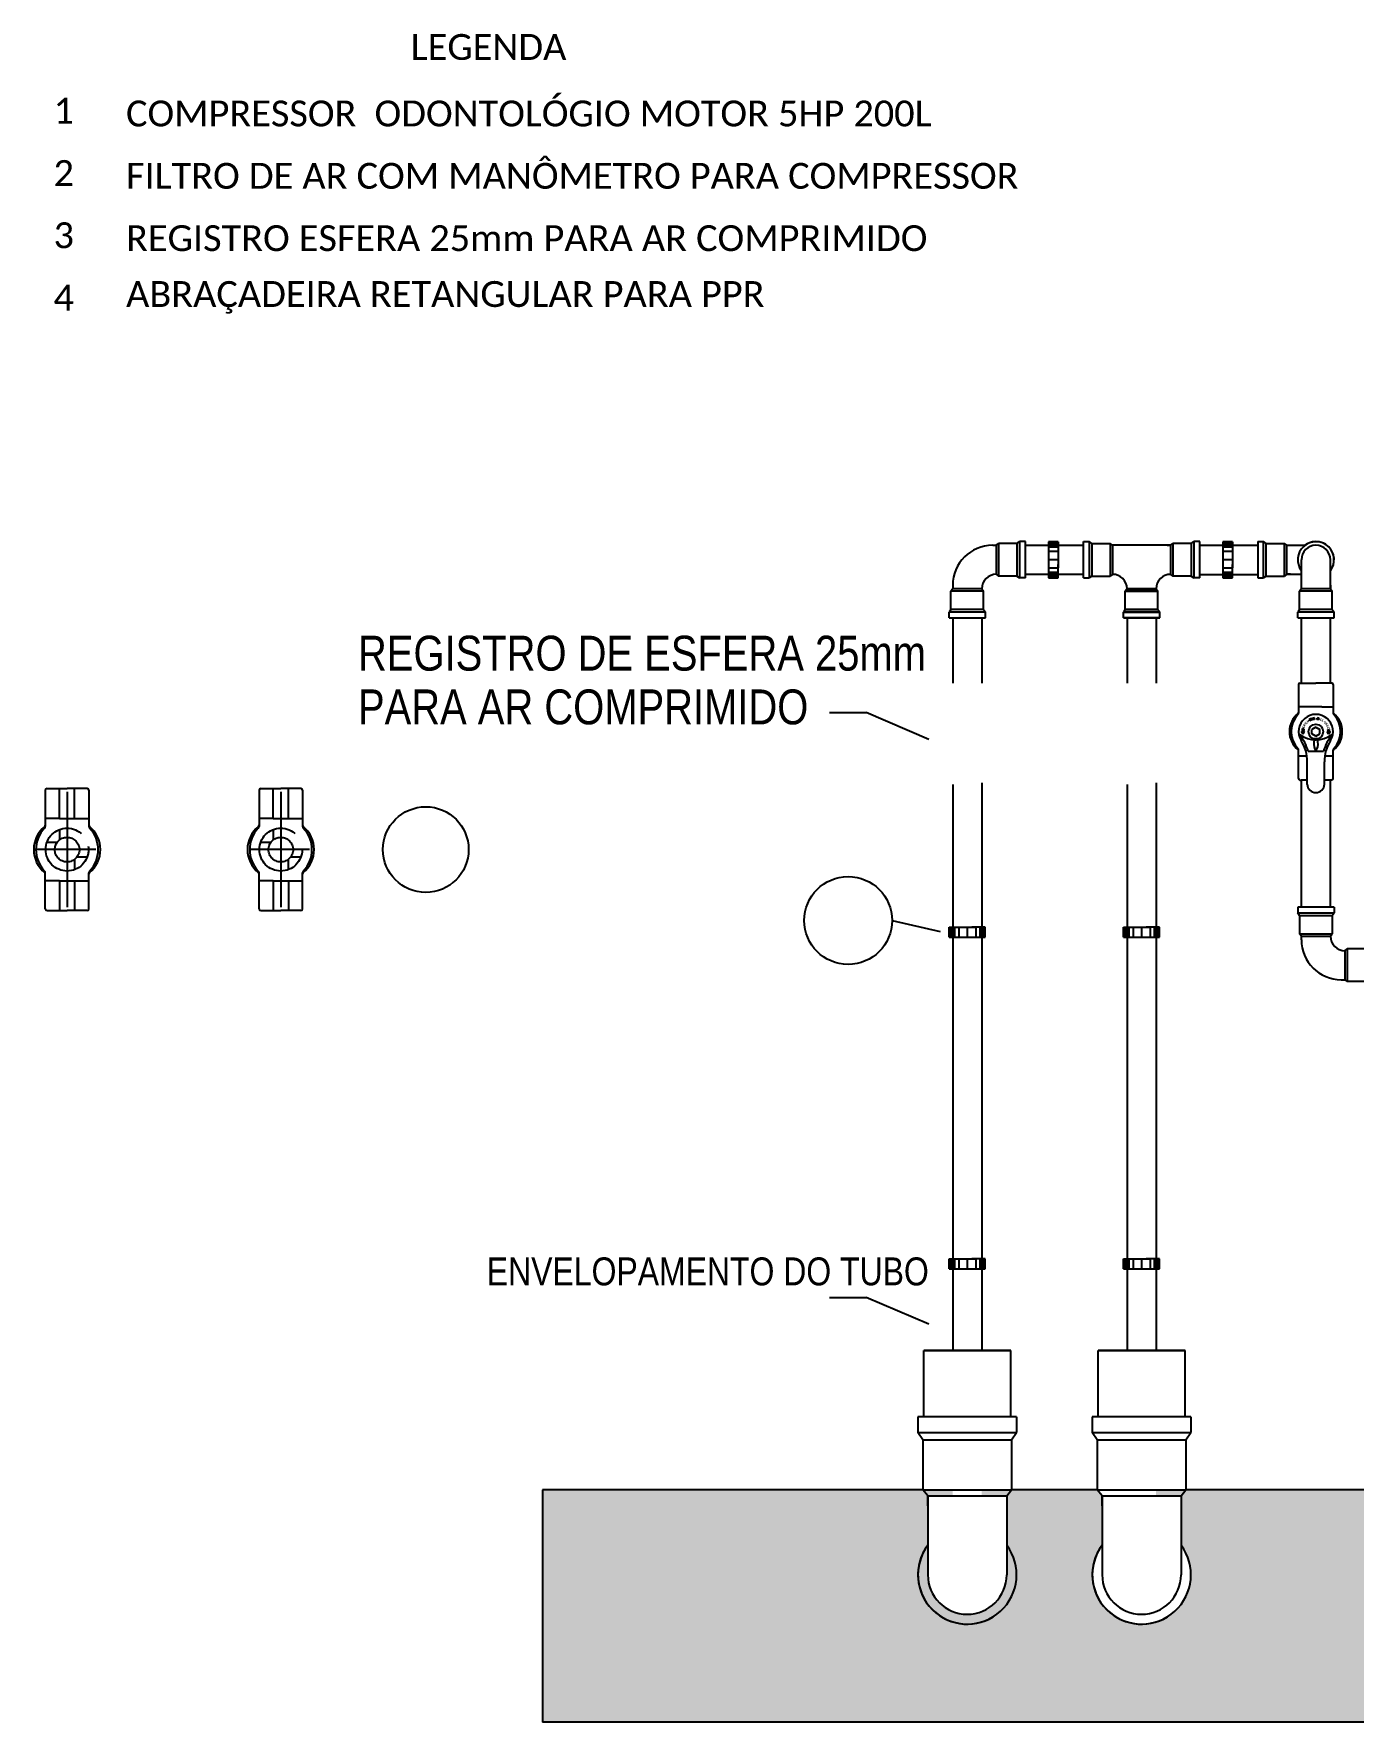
# Model space of a CAD drawing. Header units: inches. Extents: x 48213 to 96389, y -17773 to -8887.
# Drawn here: x 48213.329 to 48214.465, y -8902.328 to -8900.876 of the extents above; entities that cross this region are included whole.
import ezdxf

# ---------------------------------------------------------------- set-up
doc = ezdxf.new("R2010")
doc.units = ezdxf.units.IN
doc.header["$LTSCALE"] = 0.001
doc.header["$MEASUREMENT"] = 0
doc.linetypes.add('CENTER', pattern=[2, 1.25, -0.25, 0.25, -0.25])
doc.linetypes.add('HIDDEN', pattern=[9.524999999999999, 6.349999999999999, -3.174999999999999])
for name, color, linetype in [('ar comprimido tubulação', 80, 'Continuous'), ('BODY', 3, 'Continuous'), ('CL', 1, 'CENTER'), ('DIMS', 7, 'Continuous'), ('DWG', 3, 'Continuous'), ('HANDLE', 4, 'Continuous'), ('TEXTO', 4, 'Continuous'), ('TEXTOS M', 1, 'Continuous')]:
    doc.layers.add(name, color=color, linetype=linetype)
doc.styles.add('ARIAL', font='ARIALN.TTF')
doc.styles.add('TECHNICBOLD', font='teb_____.pfb')

# ---------------------------------------------------------------- blocks, each defined once
blk = doc.blocks.new('NUTWASH', base_point=(13.41113884896214, 15.95564261873942))
at = {"layer": 'DIMS'}
for p, q in [((13.41113884896214, 16.08064261873931), (13.30288567348953, 16.01814261873956)), ((13.41113884896214, 16.08064261873931), (13.51939202443475, 16.01814261873956)), ((13.30288567348953, 15.89314261873928), (13.30288567348953, 16.01814261873956)), ((13.41113884896214, 15.83064261873954), (13.30288567348953, 15.89314261873928)), ((13.41113884896214, 15.83064261873954), (13.51939202443475, 15.89314261873928)), ((13.51939202443475, 15.89314261873928), (13.51939202443475, 16.01814261873956))]:
    blk.add_line(p, q, dxfattribs=at)
blk.add_circle((13.41113884896214, 15.95564261873942), 0.20625, dxfattribs=at)
blk = doc.blocks.new('A$CEF26')
at = {"layer": 'DIMS'}
blk.add_blockref('NUTWASH', (0.2107356462073131, 0.2172304754947021), dxfattribs=at)

msp = doc.modelspace()

# ---------------------------------------------------------------- hatches: boundary and pattern name
h = msp.add_hatch()
h.set_pattern_fill('AR-SAND', color=256, scale=0.02, angle=90)
h.set_pattern_definition([(127.5, (67214.0592506854, -25714.8036646872), (-0.03853647538026318, -0.001259867162192161), [0, -0.0304, 0, -0.034, 0, -0.0325]), (97.49999999999994, (67214.0592506854, -25714.8036646872), (-0.05644292130459481, 0.03539553410535454), [0, -0.01639999999999999, 0, -0.0274, 0, -0.0105]), (57.49999999999998, (67214.0592506854, -25714.8282646872), (-0.000113181070739295, 0.06228283723502991), [0, -0.009999999999999993, 0, -0.03599999999999998, 0, -0.04699999999999997]), (47.49999999999999, (67214.0592506854, -25714.8282646872), (-0.01755351129868498, 0.06012253209144587), [0, -0.005, 0, -0.0236, 0, -0.027])])
edge = h.paths.add_edge_path()
edge.add_line((48213.76696242909, -8902.128499712046), (48213.76696242909, -8902.32849971205))
edge.add_line((48213.76696242909, -8902.32849971205), (48215.7617691331, -8902.328499712046))
edge.add_line((48215.76176913309, -8902.328499712046), (48215.76176913309, -8902.128499712046))
edge.add_line((48215.76176913309, -8902.128499712046), (48214.29507595037, -8902.128499712042))
edge.add_line((48214.29507595037, -8902.128499712042), (48214.29507595037, -8902.133777180534))
edge.add_line((48214.29507595037, -8902.133777180534), (48214.31652238683, -8902.133777180534))
edge.add_line((48214.31652238683, -8902.133777180534), (48214.31652238683, -8902.176210226135))
edge.add_arc((48214.28257595035, -8902.20167005351), 0.04243304560750403, -216.86989764387909, 36.869897661563186, ccw=False)
edge.add_line((48214.24862951387, -8902.176210226145), (48214.24862951387, -8902.13377718053))
edge.add_line((48214.24862951387, -8902.13377718053), (48214.24438620931, -8902.128624831745))
edge.add_line((48214.24438620931, -8902.128624831745), (48214.27007595041, -8902.128624831745))
edge.add_line((48214.2700759504, -8902.128624831745), (48214.2700759504, -8902.128499712042))
edge.add_line((48214.2700759504, -8902.128499712042), (48214.14507595034, -8902.128499712042))
edge.add_line((48214.14507595034, -8902.128499712042), (48214.14507595034, -8902.133777180548))
edge.add_line((48214.14507595034, -8902.133777180548), (48214.16652238683, -8902.133777180545))
edge.add_line((48214.16652238683, -8902.133777180545), (48214.16652238685, -8902.201670053513))
edge.add_arc((48214.13257595037, -8902.201670053513), 0.03394643648061901, -180, 0, ccw=False)
edge.add_line((48214.09862951389, -8902.201670053513), (48214.09862951388, -8902.133777180545))
edge.add_line((48214.09862951388, -8902.133777180545), (48214.12007595043, -8902.133777180545))
edge.add_line((48214.12007595043, -8902.133777180545), (48214.12007595043, -8902.128499712046))
edge.add_line((48214.12007595043, -8902.128499712046), (48213.76696242909, -8902.128499712046))

# ---------------------------------------------------------------- linework, layer by layer
at = {"color": 2}
for p, q in [((48214.01396919881, -8901.459962745987), (48214.04546885861, -8901.459962745987)), ((48214.09957433187, -8901.482945439653), (48214.04546885861, -8901.459962745987)), ((48214.06785336196, -8901.638791227495), (48214.10915706084, -8901.648162556543)), ((48214.01396919881, -8901.963130315915), (48214.04546885861, -8901.963130315915)), ((48214.09957433187, -8901.986113009581), (48214.04546885861, -8901.963130315915))]:
    msp.add_line(p, q, dxfattribs=at)
at = {"layer": 'ar comprimido tubulação'}
for p, q in [((48214.15445095034, -8901.31599971205), (48214.15757595034, -8901.31599971205)), ((48214.15757595034, -8901.31599971205), (48214.15947318511, -8901.314437212051)), ((48214.15757595034, -8901.31599971205), (48214.15757595034, -8901.34099971205)), ((48214.17535691687, -8901.314437212051), (48214.15947318511, -8901.314437212051)), ((48214.15947318511, -8901.314437212051), (48214.15947318511, -8901.342562212049)), ((48214.17535691687, -8901.314437212051), (48214.17760489837, -8901.312874712046)), ((48214.17535691687, -8901.314437212051), (48214.17535691687, -8901.342562212049)), ((48214.17760489837, -8901.312874712046), (48214.17760489837, -8901.34412471205)), ((48214.18260489837, -8901.312874712046), (48214.17760489837, -8901.312874712046)), ((48214.18260489837, -8901.34412471205), (48214.18260489837, -8901.312874712046)), ((48214.18260489837, -8901.315999712053), (48214.20235097221, -8901.315999712053)), ((48214.21071897128, -8901.313012609178), (48214.20235097221, -8901.313012609178)), ((48214.20235097221, -8901.313012609178), (48214.21071897128, -8901.313012609178)), ((48214.20235097221, -8901.313012609178), (48214.20235097221, -8901.334648113167)), ((48214.21071897128, -8901.313012609178), (48214.21071897128, -8901.335527668274)), ((48214.21071897128, -8901.31599971205), (48214.23254700231, -8901.31599971205)), ((48214.23254700231, -8901.344137420128), (48214.23254700231, -8901.312887420125)), ((48214.23254700231, -8901.312887420125), (48214.2375470023, -8901.312887420125)), ((48214.2375470023, -8901.312887420125), (48214.2375470023, -8901.344137420128)), ((48214.23979498381, -8901.31444992013), (48214.2375470023, -8901.312887420125)), ((48214.23979498381, -8901.31444992013), (48214.23979498381, -8901.342574920127)), ((48214.23979498381, -8901.31444992013), (48214.25567871556, -8901.31444992013)), ((48214.25757595034, -8901.316012420128), (48214.25567871556, -8901.31444992013)), ((48214.25567871556, -8901.31444992013), (48214.25567871556, -8901.342574920127)), ((48214.30759138087, -8901.31599971205), (48214.25756051981, -8901.31599971205)), ((48214.26070095034, -8901.316012420128), (48214.25757595034, -8901.316012420128)), ((48214.25757595034, -8901.316012420128), (48214.25757595034, -8901.34101242013)), ((48214.30445095034, -8901.316012420128), (48214.30757595034, -8901.316012420128)), ((48214.30757595034, -8901.316012420128), (48214.30947318512, -8901.31444992013)), ((48214.30757595034, -8901.316012420128), (48214.30757595034, -8901.34101242013)), ((48214.32535691687, -8901.31444992013), (48214.30947318512, -8901.31444992013)), ((48214.30947318512, -8901.31444992013), (48214.30947318512, -8901.342574920127)), ((48214.32535691687, -8901.31444992013), (48214.32760489838, -8901.312887420125)), ((48214.32535691687, -8901.31444992013), (48214.32535691687, -8901.342574920127)), ((48214.32760489838, -8901.312887420125), (48214.32760489838, -8901.344137420128)), ((48214.33260489837, -8901.312887420125), (48214.32760489838, -8901.312887420125)), ((48214.33260489837, -8901.344137420128), (48214.33260489837, -8901.312887420125)), ((48214.33260489837, -8901.316012420128), (48214.35235097221, -8901.316012420128)), ((48214.36071897129, -8901.3129999011), (48214.35235097221, -8901.3129999011)), ((48214.35235097221, -8901.3129999011), (48214.36071897129, -8901.3129999011)), ((48214.35235097221, -8901.3129999011), (48214.35235097221, -8901.334635405088)), ((48214.36071897129, -8901.3129999011), (48214.36071897129, -8901.335514960196)), ((48214.36071897129, -8901.316012420131), (48214.38254700231, -8901.316012420131)), ((48214.3825470023, -8901.312874712046), (48214.3875470023, -8901.312874712046)), ((48214.3825470023, -8901.312874712046), (48214.3825470023, -8901.34412471205)), ((48214.38979498381, -8901.314437212048), (48214.3875470023, -8901.312874712046)), ((48214.3875470023, -8901.34412471205), (48214.3875470023, -8901.312874712046)), ((48214.38979498381, -8901.314437212048), (48214.40567871556, -8901.314437212048)), ((48214.38979498381, -8901.342562212049), (48214.38979498381, -8901.314437212048)), ((48214.40567871556, -8901.342562212049), (48214.40567871556, -8901.314437212048)), ((48214.40757595033, -8901.31599971205), (48214.40567871556, -8901.314437212048)), ((48214.40757595033, -8901.34099971205), (48214.40757595033, -8901.31599971205)), ((48214.40757595033, -8901.31599971205), (48214.42320095033, -8901.31599971205)), ((48214.20235097221, -8901.33254958145), (48214.20235097221, -8901.344012231079)), ((48214.21071897128, -8901.344012231079), (48214.21071897128, -8901.33254958145)), ((48214.35235097221, -8901.332536873371), (48214.35235097221, -8901.343999523)), ((48214.36071897129, -8901.343999523), (48214.36071897129, -8901.332536873371)), ((48214.42007595034, -8901.353499712051), (48214.42007595034, -8901.328499712046)), ((48214.44507595035, -8901.353499712051), (48214.44507595035, -8901.328499712046)), ((48214.15757595034, -8901.34099971205), (48214.15947318511, -8901.342562212049)), ((48214.17535691687, -8901.342562212049), (48214.15947318511, -8901.342562212049)), ((48214.17535691687, -8901.342562212049), (48214.17760489837, -8901.34412471205)), ((48214.18260489837, -8901.34412471205), (48214.17760489837, -8901.34412471205)), ((48214.18260489837, -8901.34099971205), (48214.20235097221, -8901.34099971205)), ((48214.20235097221, -8901.344012231079), (48214.21071897128, -8901.344012231079)), ((48214.21071897128, -8901.34099971205), (48214.23254700231, -8901.34099971205)), ((48214.23254700231, -8901.344137420128), (48214.2375470023, -8901.344137420128)), ((48214.23979498381, -8901.342574920127), (48214.2375470023, -8901.344137420128)), ((48214.23979498381, -8901.342574920127), (48214.25567871556, -8901.342574920127)), ((48214.25757595034, -8901.34101242013), (48214.25567871556, -8901.342574920127)), ((48214.30757595034, -8901.34101242013), (48214.30947318512, -8901.342574920127)), ((48214.32535691687, -8901.342574920127), (48214.30947318512, -8901.342574920127)), ((48214.32535691687, -8901.342574920127), (48214.32760489838, -8901.344137420128)), ((48214.33260489837, -8901.344137420128), (48214.32760489838, -8901.344137420128)), ((48214.33260489837, -8901.34101242013), (48214.35235097221, -8901.341012420133)), ((48214.35235097221, -8901.343999523), (48214.36071897129, -8901.343999523)), ((48214.36071897129, -8901.341012420133), (48214.38254700231, -8901.34101242013)), ((48214.3825470023, -8901.34412471205), (48214.3875470023, -8901.34412471205)), ((48214.38979498381, -8901.342562212049), (48214.3875470023, -8901.34412471205)), ((48214.38979498381, -8901.342562212049), (48214.40567871556, -8901.342562212049)), ((48214.40757595033, -8901.34099971205), (48214.40567871556, -8901.342562212049)), ((48214.41070095034, -8901.34099971205), (48214.40757595033, -8901.34099971205)), ((48214.40757595033, -8901.34099971205), (48214.42007595034, -8901.34099971205)), ((48214.12007595033, -8901.353499712051), (48214.11851345033, -8901.355396946827)), ((48214.14663845034, -8901.355396946827), (48214.11851345033, -8901.355396946827)), ((48214.11851345033, -8901.371267970506), (48214.11851345033, -8901.355396946827)), ((48214.12007595033, -8901.350374712052), (48214.12007595033, -8901.353499712051)), ((48214.14507595034, -8901.353499712051), (48214.12007595033, -8901.353499712051)), ((48214.14507595034, -8901.353499712051), (48214.14663845034, -8901.355396946827)), ((48214.14663845034, -8901.371267970506), (48214.14663845034, -8901.355396946827)), ((48214.27007595034, -8901.35351242013), (48214.26851345034, -8901.355409654905)), ((48214.27007595034, -8901.35351242013), (48214.26851345034, -8901.355409654905)), ((48214.29663845034, -8901.355409654905), (48214.26851345034, -8901.355409654905)), ((48214.26851345034, -8901.371280678584), (48214.26851345034, -8901.355409654905)), ((48214.26851345034, -8901.355409654905), (48214.29663845034, -8901.355409654905)), ((48214.26851345034, -8901.371280678584), (48214.26851345034, -8901.355409654905)), ((48214.29507595034, -8901.35351242013), (48214.27007595034, -8901.35351242013)), ((48214.27007595034, -8901.35351242013), (48214.29507595034, -8901.35351242013)), ((48214.29507595034, -8901.35351242013), (48214.29663845034, -8901.355409654905)), ((48214.29507595034, -8901.35351242013), (48214.29663845034, -8901.355409654905)), ((48214.29663845034, -8901.371280678584), (48214.29663845034, -8901.355409654905)), ((48214.29663845034, -8901.371280678584), (48214.29663845034, -8901.355409654905)), ((48214.42007595034, -8901.353499712051), (48214.41851345034, -8901.355396946827)), ((48214.41851345034, -8901.371280678577), (48214.41851345034, -8901.355396946827)), ((48214.44663845035, -8901.355396946827), (48214.41851345034, -8901.355396946827)), ((48214.44507595035, -8901.353499712051), (48214.42007595034, -8901.353499712051)), ((48214.44507595035, -8901.350374712049), (48214.44507595035, -8901.353499712051)), ((48214.44507595035, -8901.353499712051), (48214.44663845035, -8901.355396946827)), ((48214.44663845035, -8901.371280678577), (48214.44663845035, -8901.355396946827)), ((48214.11851345033, -8901.371267970506), (48214.11695095034, -8901.373515952004)), ((48214.14820095034, -8901.373515952004), (48214.11695095034, -8901.373515952004)), ((48214.11695095034, -8901.378515952005), (48214.11695095034, -8901.373515952004)), ((48214.14663845034, -8901.371267970506), (48214.11851345033, -8901.371267970506)), ((48214.14663845034, -8901.371267970506), (48214.14820095034, -8901.373515952004)), ((48214.14820095034, -8901.378515952005), (48214.14820095034, -8901.373515952004)), ((48214.26851345034, -8901.371280678584), (48214.26695095033, -8901.373528660082)), ((48214.26851345034, -8901.371280678584), (48214.26695095034, -8901.373528660082)), ((48214.29820095034, -8901.373528660082), (48214.26695095033, -8901.373528660082)), ((48214.26695095033, -8901.378528660083), (48214.26695095033, -8901.373528660082)), ((48214.26695095034, -8901.373528660082), (48214.29820095035, -8901.373528660082)), ((48214.26695095034, -8901.378528660083), (48214.26695095034, -8901.373528660082)), ((48214.29663845034, -8901.371280678584), (48214.26851345034, -8901.371280678584)), ((48214.26851345034, -8901.371280678584), (48214.29663845034, -8901.371280678584)), ((48214.29663845034, -8901.371280678584), (48214.29820095034, -8901.373528660082)), ((48214.29663845034, -8901.371280678584), (48214.29820095035, -8901.373528660082)), ((48214.29820095034, -8901.378528660083), (48214.29820095034, -8901.373528660082)), ((48214.29820095035, -8901.378528660083), (48214.29820095035, -8901.373528660082)), ((48214.41851345034, -8901.371280678577), (48214.41695095034, -8901.373528660079)), ((48214.41695095034, -8901.378528660083), (48214.41695095034, -8901.373528660079)), ((48214.44820095034, -8901.373528660079), (48214.41695095034, -8901.373528660079)), ((48214.44663845035, -8901.371280678577), (48214.41851345034, -8901.371280678577)), ((48214.44663845035, -8901.371280678577), (48214.44820095034, -8901.373528660079)), ((48214.44820095034, -8901.378528660083), (48214.44820095034, -8901.373528660079)), ((48214.11695095034, -8901.378515952005), (48214.14820095034, -8901.378515952005)), ((48214.12007595033, -8901.378515952001), (48214.12007595034, -8901.434596283409)), ((48214.14507595034, -8901.378515952001), (48214.14507595034, -8901.434596283409)), ((48214.26695095033, -8901.378528660083), (48214.29820095034, -8901.378528660083)), ((48214.29820095035, -8901.378528660083), (48214.26695095034, -8901.378528660083)), ((48214.27007595034, -8901.37852866008), (48214.27007595034, -8901.434608991487)), ((48214.29507595034, -8901.37852866008), (48214.29507595034, -8901.434608991487)), ((48214.41695095034, -8901.378528660083), (48214.44820095034, -8901.378528660083)), ((48214.42007595034, -8901.434608991487), (48214.42007595034, -8901.378528660083)), ((48214.44507595035, -8901.434608991487), (48214.44507595035, -8901.378528660083)), ((48214.12007595033, -8901.521827768913), (48214.12007595041, -8902.008639394335)), ((48214.14507595034, -8901.5203361011), (48214.14507595034, -8902.008639394335)), ((48214.27007595034, -8901.521840477126), (48214.27007595035, -8901.644637400692)), ((48214.29507595034, -8901.520348809248), (48214.29507595034, -8901.644637400692)), ((48214.42513700467, -8901.517942324841), (48214.41987239813, -8901.517942324841)), ((48214.42007595034, -8901.627227313038), (48214.42007595034, -8901.517942324841)), ((48214.44520161122, -8901.517942324841), (48214.43993700467, -8901.517942324841)), ((48214.44507595035, -8901.627227313038), (48214.44507595035, -8901.517942324841)), ((48214.44820095035, -8901.627227313042), (48214.41695095034, -8901.627227313042)), ((48214.41695095034, -8901.627227313042), (48214.41695095034, -8901.632227313039)), ((48214.41695095034, -8901.632227313039), (48214.44820095035, -8901.632227313039)), ((48214.41851345035, -8901.63447529454), (48214.41695095034, -8901.632227313039)), ((48214.41851345035, -8901.63447529454), (48214.44663845035, -8901.63447529454)), ((48214.41851345035, -8901.63447529454), (48214.41851345035, -8901.650359026298)), ((48214.44663845035, -8901.63447529454), (48214.44820095035, -8901.632227313039)), ((48214.44663845035, -8901.63447529454), (48214.44663845035, -8901.650359026298)), ((48214.44820095035, -8901.627227313042), (48214.44820095035, -8901.632227313039)), ((48214.11707613939, -8901.644637400692), (48214.11707613939, -8901.65300539977)), ((48214.11707613939, -8901.65300539977), (48214.11707613939, -8901.644637400692)), ((48214.11707613939, -8901.644637400692), (48214.13959119849, -8901.644637400692)), ((48214.14807576129, -8901.644637400692), (48214.13661311166, -8901.644637400692)), ((48214.14807576129, -8901.65300539977), (48214.14807576129, -8901.644637400692)), ((48214.2670761394, -8901.644637400692), (48214.2670761394, -8901.65300539977)), ((48214.2670761394, -8901.65300539977), (48214.2670761394, -8901.644637400692)), ((48214.2670761394, -8901.644637400692), (48214.2895911985, -8901.644637400692)), ((48214.2980757613, -8901.644637400692), (48214.28661311167, -8901.644637400692)), ((48214.2980757613, -8901.65300539977), (48214.2980757613, -8901.644637400692)), ((48214.42007595034, -8901.652256261073), (48214.41851345035, -8901.650359026298)), ((48214.41851345035, -8901.650359026298), (48214.44663845035, -8901.650359026298)), ((48214.42007595034, -8901.655381261073), (48214.42007595034, -8901.652256261073)), ((48214.42007595034, -8901.652256261073), (48214.44507595035, -8901.652256261073)), ((48214.44507595035, -8901.652256261073), (48214.44663845035, -8901.650359026298)), ((48214.11707613939, -8901.65300539977), (48214.13871164338, -8901.65300539977)), ((48214.13661311166, -8901.65300539977), (48214.14807576129, -8901.65300539977)), ((48214.2670761394, -8901.65300539977), (48214.28871164338, -8901.65300539977)), ((48214.27007595035, -8901.65300539977), (48214.27007595039, -8902.00863939432)), ((48214.28661311167, -8901.65300539977), (48214.2980757613, -8901.65300539977)), ((48214.29507595034, -8901.65300539977), (48214.29507595036, -8902.00863939432)), ((48214.45757595035, -8901.664756261074), (48214.45947318512, -8901.663193761076)), ((48214.45757595035, -8901.664756261074), (48214.45757595035, -8901.68975626108)), ((48214.45947318512, -8901.663193761076), (48214.45947318512, -8901.691318761077)), ((48214.4753442088, -8901.663193761076), (48214.45947318512, -8901.663193761076)), ((48214.45445095035, -8901.68975626108), (48214.45757595035, -8901.68975626108)), ((48214.45757595035, -8901.68975626108), (48214.45947318512, -8901.691318761077)), ((48214.4753442088, -8901.691318761077), (48214.45947318512, -8901.691318761077)), ((48214.11707613939, -8901.929957661614), (48214.11707613939, -8901.938325660692)), ((48214.11707613939, -8901.938325660692), (48214.11707613939, -8901.929957661614)), ((48214.11707613939, -8901.929957661614), (48214.13959119849, -8901.929957661614)), ((48214.11707613939, -8901.938325660692), (48214.13871164338, -8901.938325660692)), ((48214.14807576129, -8901.929957661614), (48214.13661311166, -8901.929957661614)), ((48214.13661311166, -8901.938325660692), (48214.14807576129, -8901.938325660692)), ((48214.14807576129, -8901.938325660692), (48214.14807576129, -8901.929957661614)), ((48214.2670761394, -8901.929957661614), (48214.2670761394, -8901.938325660692)), ((48214.2670761394, -8901.938325660692), (48214.2670761394, -8901.929957661614)), ((48214.2670761394, -8901.929957661614), (48214.2895911985, -8901.929957661614)), ((48214.2670761394, -8901.938325660692), (48214.28871164338, -8901.938325660692)), ((48214.2980757613, -8901.929957661614), (48214.28661311167, -8901.929957661614)), ((48214.28661311167, -8901.938325660692), (48214.2980757613, -8901.938325660692)), ((48214.2980757613, -8901.938325660692), (48214.2980757613, -8901.929957661614)), ((48214.09507595037, -8902.008639394335), (48214.17007595037, -8902.008639394335)), ((48214.09507595037, -8902.065805692982), (48214.09507595037, -8902.008639394335)), ((48214.17007595037, -8902.008639394335), (48214.09507595037, -8902.008639394335)), ((48214.17007595037, -8902.065805692982), (48214.17007595037, -8902.008639394335)), ((48214.24507595036, -8902.00863939432), (48214.32007595035, -8902.00863939432)), ((48214.24507595036, -8902.065805692968), (48214.24507595036, -8902.00863939432)), ((48214.32007595035, -8902.00863939432), (48214.24507595036, -8902.00863939432)), ((48214.32007595035, -8902.065805692968), (48214.32007595035, -8902.00863939432)), ((48214.17500899597, -8902.065805692982), (48214.09014290477, -8902.065805692982)), ((48214.09014290477, -8902.065805692982), (48214.09014290477, -8902.079384267588)), ((48214.17500899597, -8902.065805692982), (48214.17500899597, -8902.079384267588)), ((48214.32500899595, -8902.065805692968), (48214.24014290475, -8902.065805692968)), ((48214.24014290475, -8902.065805692968), (48214.24014290475, -8902.079384267574)), ((48214.32500899595, -8902.065805692968), (48214.32500899595, -8902.079384267574)), ((48214.09014290477, -8902.079384267588), (48214.17500899597, -8902.079384267588)), ((48214.09438620932, -8902.08548914448), (48214.09014290477, -8902.079384267588)), ((48214.09438620932, -8902.08548914448), (48214.17076569141, -8902.08548914448)), ((48214.09438620932, -8902.08548914448), (48214.09438620932, -8902.12862483176)), ((48214.17076569141, -8902.08548914448), (48214.17500899597, -8902.079384267588)), ((48214.17076569141, -8902.08548914448), (48214.17076569141, -8902.12862483176)), ((48214.24014290475, -8902.079384267574), (48214.32500899595, -8902.079384267574)), ((48214.24438620931, -8902.085489144465), (48214.24014290475, -8902.079384267574)), ((48214.24438620931, -8902.085489144465), (48214.32076569139, -8902.085489144465)), ((48214.24438620931, -8902.085489144465), (48214.24438620931, -8902.128624831745)), ((48214.32076569139, -8902.085489144465), (48214.32500899595, -8902.079384267574)), ((48214.32076569139, -8902.085489144465), (48214.32076569139, -8902.128624831745)), ((48214.09438620932, -8902.12849971205), (48213.76696242909, -8902.128499712053)), ((48213.76696242909, -8902.12849971205), (48213.76696242909, -8902.328499712046)), ((48214.09862951388, -8902.133777180545), (48214.09438620932, -8902.12862483176)), ((48214.09438620932, -8902.12862483176), (48214.17076569141, -8902.12862483176)), ((48214.16652238684, -8902.133777180545), (48214.17076569141, -8902.12862483176)), ((48214.24438620931, -8902.128499712046), (48214.17076569141, -8902.128499712042)), ((48214.24862951387, -8902.13377718053), (48214.24438620931, -8902.128624831745)), ((48214.24438620931, -8902.128624831745), (48214.32076569139, -8902.128624831745)), ((48214.31652238683, -8902.13377718053), (48214.32076569139, -8902.128624831745)), ((48215.76176913309, -8902.128499712046), (48214.32076569139, -8902.128499712042)), ((48214.09862951388, -8902.142263789672), (48214.09862951388, -8902.133777180545)), ((48214.09862951388, -8902.133777180545), (48214.09862951388, -8902.201670053513)), ((48214.09862951388, -8902.133777180545), (48214.16652238684, -8902.133777180545)), ((48214.16652238684, -8902.133777180545), (48214.16652238684, -8902.201670053513)), ((48214.24862951387, -8902.142263789658), (48214.24862951387, -8902.13377718053)), ((48214.24862951387, -8902.13377718053), (48214.24862951387, -8902.201670053499)), ((48214.24862951387, -8902.13377718053), (48214.31652238683, -8902.13377718053)), ((48214.31652238683, -8902.13377718053), (48214.31652238683, -8902.201670053499)), ((48215.76176913309, -8902.328499712046), (48213.76696242909, -8902.32849971205))]:
    msp.add_line(p, q, dxfattribs=at)
at = {"layer": 'ar comprimido tubulação', "color": 1}
for p, q in [((48214.20235097221, -8901.31351260918), (48214.21071897128, -8901.31351260918)), ((48214.20235097221, -8901.31351260918), (48214.21071897128, -8901.31351260918)), ((48214.20235097221, -8901.314012609178), (48214.21071897128, -8901.314012609178)), ((48214.20235097221, -8901.314012609178), (48214.21071897128, -8901.314012609178)), ((48214.21071897128, -8901.314918847362), (48214.20235097221, -8901.314918847362)), ((48214.21071897128, -8901.315825085549), (48214.20235097221, -8901.315825085549)), ((48214.21071897128, -8901.317637561919), (48214.20235097221, -8901.317637561915)), ((48214.35235097221, -8901.313499901102), (48214.36071897129, -8901.313499901102)), ((48214.35235097221, -8901.313499901102), (48214.36071897129, -8901.313499901102)), ((48214.35235097221, -8901.3139999011), (48214.36071897129, -8901.3139999011)), ((48214.35235097221, -8901.3139999011), (48214.36071897129, -8901.3139999011)), ((48214.36071897129, -8901.314906139283), (48214.35235097221, -8901.314906139283)), ((48214.36071897129, -8901.31581237747), (48214.35235097221, -8901.31581237747)), ((48214.36071897129, -8901.31762485384), (48214.35235097221, -8901.317624853837)), ((48214.21071897128, -8901.321262514655), (48214.20235097221, -8901.321262514655)), ((48214.21071897128, -8901.328512420125), (48214.20235097221, -8901.328512420128)), ((48214.21071897128, -8901.328512420132), (48214.20235097221, -8901.328512420128)), ((48214.36071897129, -8901.321249806577), (48214.35235097221, -8901.321249806577)), ((48214.36071897129, -8901.328499712046), (48214.35235097221, -8901.32849971205)), ((48214.36071897129, -8901.328499712054), (48214.35235097221, -8901.32849971205)), ((48214.21071897128, -8901.335762325602), (48214.20235097221, -8901.335762325602)), ((48214.21071897128, -8901.339387278338), (48214.20235097221, -8901.339387278342)), ((48214.21071897128, -8901.341199754708), (48214.20235097221, -8901.341199754708)), ((48214.21071897128, -8901.342105992895), (48214.20235097221, -8901.342105992895)), ((48214.20235097221, -8901.343012231078), (48214.21071897128, -8901.343012231078)), ((48214.20235097221, -8901.343512231077), (48214.21071897128, -8901.343512231077)), ((48214.36071897129, -8901.335749617523), (48214.35235097221, -8901.335749617523)), ((48214.36071897129, -8901.33937457026), (48214.35235097221, -8901.339374570263)), ((48214.36071897129, -8901.34118704663), (48214.35235097221, -8901.34118704663)), ((48214.36071897129, -8901.342093284817), (48214.35235097221, -8901.342093284817)), ((48214.35235097221, -8901.342999523), (48214.36071897129, -8901.342999523)), ((48214.35235097221, -8901.343499522998), (48214.36071897129, -8901.343499522998)), ((48214.11757613939, -8901.65300539977), (48214.11757613939, -8901.644637400692)), ((48214.11757613939, -8901.65300539977), (48214.11757613939, -8901.644637400692)), ((48214.11807613939, -8901.65300539977), (48214.11807613939, -8901.644637400692)), ((48214.11807613939, -8901.65300539977), (48214.11807613939, -8901.644637400692)), ((48214.11898237757, -8901.644637400692), (48214.11898237757, -8901.65300539977)), ((48214.11988861576, -8901.644637400692), (48214.11988861576, -8901.65300539977)), ((48214.12170109212, -8901.644637400692), (48214.12170109212, -8901.65300539977)), ((48214.12532604486, -8901.644637400692), (48214.12532604486, -8901.65300539977)), ((48214.13257595034, -8901.644637400692), (48214.13257595034, -8901.65300539977)), ((48214.13257595034, -8901.644637400692), (48214.13257595034, -8901.65300539977)), ((48214.13982585581, -8901.644637400692), (48214.13982585581, -8901.65300539977)), ((48214.14345080855, -8901.644637400692), (48214.14345080855, -8901.65300539977)), ((48214.14526328492, -8901.644637400692), (48214.14526328492, -8901.65300539977)), ((48214.1461695231, -8901.644637400692), (48214.1461695231, -8901.65300539977)), ((48214.14707576128, -8901.65300539977), (48214.14707576128, -8901.644637400692)), ((48214.14757576129, -8901.65300539977), (48214.14757576129, -8901.644637400692)), ((48214.2675761394, -8901.65300539977), (48214.2675761394, -8901.644637400692)), ((48214.2675761394, -8901.65300539977), (48214.2675761394, -8901.644637400692)), ((48214.2680761394, -8901.65300539977), (48214.2680761394, -8901.644637400692)), ((48214.2680761394, -8901.65300539977), (48214.2680761394, -8901.644637400692)), ((48214.26898237758, -8901.644637400692), (48214.26898237758, -8901.65300539977)), ((48214.26988861577, -8901.644637400692), (48214.26988861577, -8901.65300539977)), ((48214.27170109213, -8901.644637400692), (48214.27170109213, -8901.65300539977)), ((48214.27532604487, -8901.644637400692), (48214.27532604487, -8901.65300539977)), ((48214.28257595035, -8901.644637400692), (48214.28257595035, -8901.65300539977)), ((48214.28257595035, -8901.644637400692), (48214.28257595035, -8901.65300539977)), ((48214.28982585582, -8901.644637400692), (48214.28982585582, -8901.65300539977)), ((48214.29345080856, -8901.644637400692), (48214.29345080856, -8901.65300539977)), ((48214.29526328493, -8901.644637400692), (48214.29526328493, -8901.65300539977)), ((48214.29616952311, -8901.644637400692), (48214.29616952311, -8901.65300539977)), ((48214.29707576129, -8901.65300539977), (48214.29707576129, -8901.644637400692)), ((48214.29757576129, -8901.65300539977), (48214.29757576129, -8901.644637400692)), ((48214.11757613939, -8901.938325660692), (48214.11757613939, -8901.929957661614)), ((48214.11757613939, -8901.938325660692), (48214.11757613939, -8901.929957661614)), ((48214.11807613939, -8901.938325660692), (48214.11807613939, -8901.929957661614)), ((48214.11807613939, -8901.938325660692), (48214.11807613939, -8901.929957661614)), ((48214.11898237757, -8901.929957661614), (48214.11898237757, -8901.938325660692)), ((48214.11988861576, -8901.929957661614), (48214.11988861576, -8901.938325660692)), ((48214.12170109212, -8901.929957661614), (48214.12170109212, -8901.938325660692)), ((48214.12532604486, -8901.929957661614), (48214.12532604486, -8901.938325660692)), ((48214.13257595034, -8901.929957661614), (48214.13257595034, -8901.938325660692)), ((48214.13257595034, -8901.929957661614), (48214.13257595034, -8901.938325660692)), ((48214.13982585581, -8901.929957661614), (48214.13982585581, -8901.938325660692)), ((48214.14345080855, -8901.929957661614), (48214.14345080855, -8901.938325660692)), ((48214.14526328492, -8901.929957661614), (48214.14526328492, -8901.938325660692)), ((48214.1461695231, -8901.929957661614), (48214.1461695231, -8901.938325660692)), ((48214.14707576128, -8901.938325660692), (48214.14707576128, -8901.929957661614)), ((48214.14757576129, -8901.938325660692), (48214.14757576129, -8901.929957661614)), ((48214.2675761394, -8901.938325660692), (48214.2675761394, -8901.929957661614)), ((48214.2675761394, -8901.938325660692), (48214.2675761394, -8901.929957661614)), ((48214.2680761394, -8901.938325660692), (48214.2680761394, -8901.929957661614)), ((48214.2680761394, -8901.938325660692), (48214.2680761394, -8901.929957661614)), ((48214.26898237758, -8901.929957661614), (48214.26898237758, -8901.938325660692)), ((48214.26988861577, -8901.929957661614), (48214.26988861577, -8901.938325660692)), ((48214.27170109213, -8901.929957661614), (48214.27170109213, -8901.938325660692)), ((48214.27532604487, -8901.929957661614), (48214.27532604487, -8901.938325660692)), ((48214.28257595035, -8901.929957661614), (48214.28257595035, -8901.938325660692)), ((48214.28257595035, -8901.929957661614), (48214.28257595035, -8901.938325660692)), ((48214.28982585582, -8901.929957661614), (48214.28982585582, -8901.938325660692)), ((48214.29345080856, -8901.929957661614), (48214.29345080856, -8901.938325660692)), ((48214.29526328493, -8901.929957661614), (48214.29526328493, -8901.938325660692)), ((48214.29616952311, -8901.929957661614), (48214.29616952311, -8901.938325660692)), ((48214.29707576129, -8901.938325660692), (48214.29707576129, -8901.929957661614)), ((48214.29757576129, -8901.938325660692), (48214.29757576129, -8901.929957661614))]:
    msp.add_line(p, q, dxfattribs=at)
at = {"layer": 'ar comprimido tubulação'}
msp.add_circle((48213.66657567971, -8901.577803364286), 0.03684685845291824, dxfattribs=at)
for centre, radius, start, end in [((48214.15445095034, -8901.350374712052), 0.03437500000346453, 90, 180), ((48214.43257595034, -8901.328499712046), 0.01562500000157462, 323.1301023577412, 216.8698976422588), ((48214.43257595034, -8901.328499712046), 0.01250000000125969, 0, 180), ((48214.43257595034, -8901.328499712046), 0.01562500000157462, 323.130102370331, 126.8698976426132), ((48214.43257595034, -8901.328499712046), 0.01250000000125969, 0, 90), ((48214.15757595034, -8901.353499712051), 0.0125000000012597, 90, 180), ((48214.25757595034, -8901.35351242013), 0.0125000000012597, 0, 90), ((48214.30757595034, -8901.35351242013), 0.0125000000012597, 90, 180), ((48214.45757595035, -8901.652256261073), 0.0125000000012597, 180, 270), ((48214.45445095035, -8901.655381261073), 0.03437500000346453, 180, 270), ((48214.13257595037, -8902.201670053513), 0.04243304560291321, 143.1301023573243, 36.86989764267572), ((48214.13257595037, -8902.201670053513), 0.04243304560291321, 143.1301023704144, 306.8698976426132), ((48214.28257595035, -8902.201670053499), 0.04243304560291321, 143.1301023573243, 36.86989764267572), ((48214.28257595035, -8902.201670053499), 0.04243304560291321, 143.1301023704144, 306.8698976426132), ((48214.13257595037, -8902.201670053513), 0.03394643648233057, 180, 0), ((48214.13257595037, -8902.201670053513), 0.03394643648233057, 180, 270), ((48214.28257595035, -8902.201670053499), 0.03394643648233057, 180, 0), ((48214.28257595035, -8902.201670053499), 0.03394643648233057, 180, 270)]:
    msp.add_arc(centre, radius, start, end, dxfattribs=at)
at = {"layer": 'BODY'}
for p, q in [((48214.41884652848, -8901.434608991487), (48214.43253700467, -8901.434608991487)), ((48214.42007595034, -8901.434608991487), (48214.43257595036, -8901.434608991487)), ((48214.44622748086, -8901.434608991487), (48214.43253700467, -8901.434608991487)), ((48214.44507595035, -8901.434608991487), (48214.43257595036, -8901.434608991487)), ((48214.4176560523, -8901.435799467676), (48214.4176526411, -8901.46040647235)), ((48214.44741795705, -8901.435799467676), (48214.44742136827, -8901.46040647235)), ((48214.42735843325, -8901.455045499428), (48214.41765338446, -8901.455044154045)), ((48214.4377155761, -8901.455045499428), (48214.42735843325, -8901.455045499428)), ((48214.4377155761, -8901.455045499428), (48214.44742062489, -8901.455044154045)), ((48214.4176560523, -8901.516751848638), (48214.4176526411, -8901.492144843967)), ((48214.44741795705, -8901.516751848638), (48214.44742136827, -8901.492144843967)), ((48214.42479372317, -8901.497506172433), (48214.41765338446, -8901.497507162283)), ((48214.44742062547, -8901.497503035727), (48214.44028058917, -8901.497504025527)), ((48214.41884652848, -8901.517942324841), (48214.41987239813, -8901.517942324841)), ((48214.44622748086, -8901.517942324841), (48214.44520161122, -8901.517942324841)), ((48213.33919937399, -8901.526803364293), (48213.33919507588, -8901.557808190162)), ((48213.34069937399, -8901.525303364295), (48213.357949374, -8901.525303364295)), ((48213.35142437401, -8901.551053364281), (48213.35142437401, -8901.525303364295)), ((48213.375199374, -8901.525303364295), (48213.357949374, -8901.525303364295)), ((48213.364474374, -8901.551053364281), (48213.364474374, -8901.525303364295)), ((48213.376699374, -8901.526803364293), (48213.37670367213, -8901.557808190162)), ((48213.52310892515, -8901.526803364293), (48213.52310462703, -8901.557808190162)), ((48213.52460892515, -8901.525303364295), (48213.54185892515, -8901.525303364295)), ((48213.53533392516, -8901.551053364281), (48213.53533392516, -8901.525303364295)), ((48213.55910892515, -8901.525303364295), (48213.54185892515, -8901.525303364295)), ((48213.54838392515, -8901.551053364281), (48213.54838392515, -8901.525303364295)), ((48213.56060892515, -8901.526803364293), (48213.56061322328, -8901.557808190162)), ((48213.35142437401, -8901.551053364281), (48213.33919601253, -8901.551051669114)), ((48213.35142437401, -8901.551053364281), (48213.364474374, -8901.551053364281)), ((48213.364474374, -8901.551053364281), (48213.37670273549, -8901.551051669114)), ((48213.53533392516, -8901.551053364281), (48213.52310556368, -8901.551051669114)), ((48213.53533392516, -8901.551053364281), (48213.54838392515, -8901.551053364281)), ((48213.54838392515, -8901.551053364281), (48213.56061228664, -8901.551051669114)), ((48213.33919937399, -8901.628803364278), (48213.33919507588, -8901.597798538409)), ((48213.35142437401, -8901.60455336429), (48213.33919601253, -8901.604555059457)), ((48213.35142437401, -8901.60455336429), (48213.35142437401, -8901.630303364276)), ((48213.35142437401, -8901.60455336429), (48213.364474374, -8901.60455336429)), ((48213.364474374, -8901.60455336429), (48213.364474374, -8901.630303364276)), ((48213.364474374, -8901.60455336429), (48213.37670273549, -8901.604555059457)), ((48213.376699374, -8901.628803364278), (48213.37670367213, -8901.597798538409)), ((48213.52310892515, -8901.628803364278), (48213.52310462703, -8901.597798538409)), ((48213.53533392516, -8901.60455336429), (48213.52310556368, -8901.604555059457)), ((48213.53533392516, -8901.60455336429), (48213.53533392516, -8901.630303364276)), ((48213.53533392516, -8901.60455336429), (48213.54838392515, -8901.60455336429)), ((48213.54838392515, -8901.60455336429), (48213.54838392515, -8901.630303364276)), ((48213.54838392515, -8901.60455336429), (48213.56061228664, -8901.604555059457)), ((48213.56060892515, -8901.628803364278), (48213.56061322328, -8901.597798538409)), ((48213.34069937399, -8901.630303364276), (48213.357949374, -8901.630303364276)), ((48213.34215030246, -8901.630303364276), (48213.35790030246, -8901.630303364276)), ((48213.37365030247, -8901.630303364276), (48213.35790030246, -8901.630303364276)), ((48213.375199374, -8901.630303364276), (48213.357949374, -8901.630303364276)), ((48213.52460892515, -8901.630303364276), (48213.54185892515, -8901.630303364276)), ((48213.52605985361, -8901.630303364276), (48213.54180985362, -8901.630303364276)), ((48213.55755985362, -8901.630303364276), (48213.54180985362, -8901.630303364276)), ((48213.55910892515, -8901.630303364276), (48213.54185892515, -8901.630303364276))]:
    msp.add_line(p, q, dxfattribs=at)
at = {"layer": 'BODY', "linetype": 'HIDDEN'}
for p, q in [((48213.351699374, -8901.569241968376), (48213.351699374, -8901.560475366496)), ((48213.53560892516, -8901.569241968376), (48213.53560892516, -8901.560475366496)), ((48213.34938797809, -8901.57155336428), (48213.34062137622, -8901.57155336428)), ((48213.53329752924, -8901.57155336428), (48213.52453092737, -8901.57155336428)), ((48213.364199374, -8901.586364760195), (48213.364199374, -8901.59513136206)), ((48213.36651076991, -8901.584053364277), (48213.37527737177, -8901.584053364277)), ((48213.54810892516, -8901.586364760195), (48213.54810892516, -8901.59513136206)), ((48213.55042032106, -8901.584053364277), (48213.55918692292, -8901.584053364277))]:
    msp.add_line(p, q, dxfattribs=at)
for centre, radius in [((48213.357949374, -8901.577803364286), 0.01842069507364514), ((48213.54185892515, -8901.577803364286), 0.01842069507364514), ((48213.357949374, -8901.577803364286), 0.0106), ((48213.54185892515, -8901.577803364286), 0.0106)]:
    msp.add_circle(centre, radius, dxfattribs=at)
at = {"layer": 'BODY'}
for centre, radius, start, end in [((48214.41884652848, -8901.435799467676), 0.001190476190646678, 90, 180), ((48214.44622748086, -8901.435799467676), 0.001190476190646678, 0, 90), ((48214.43006867177, -8901.476275658162), 0.02028886673164077, 129.2489038470992, 230.7510961529008), ((48214.43253700467, -8901.476275658162), 0.02123015873319917, 136.4094955504395, 223.5905044495605), ((48214.41586692682, -8901.460406224793), 0.001785714285970017, 316.4094955504395, 359.9920572370218), ((48214.41646226896, -8901.459655790528), 0.001190476190646678, 310.2899970195141, 359.9920572370218), ((48214.4486117404, -8901.459655790528), 0.001190476190646678, 180.0079427629782, 229.7100029804859), ((48214.44920708254, -8901.460406224793), 0.001785714285970017, 180.0079427629782, 223.5905044495605), ((48214.43500533758, -8901.476275658162), 0.02028886673164077, 309.2489038470992, 50.75109615290079), ((48214.43253700467, -8901.476275658162), 0.02123015873319917, 316.4094955504395, 43.59050444956052), ((48214.41586692682, -8901.49214509152), 0.001785714285970017, 0.007942762978246405, 43.59050444956052), ((48214.41646226896, -8901.492895525796), 0.001190476190646678, 0.007942762978246405, 49.71000298048588), ((48214.4486117404, -8901.492895525796), 0.001190476190646678, 130.2899970195141, 179.9920572370218), ((48214.44920708254, -8901.49214509152), 0.001785714285970017, 136.4094955504395, 179.9920572370218), ((48214.41884652848, -8901.516751848638), 0.001190476190646678, 180, 270), ((48214.44622748086, -8901.516751848638), 0.001190476190646678, 270, 0), ((48213.34069937399, -8901.526803364293), 0.0015, 90, 180), ((48213.375199374, -8901.526803364293), 0.0015, 0, 90), ((48213.52460892515, -8901.526803364293), 0.0015, 90, 180), ((48213.55910892515, -8901.526803364293), 0.0015, 0, 90), ((48213.35483927454, -8901.577803364286), 0.02556397207820637, 129.2489038466445, 230.7510961533554), ((48213.357949374, -8901.577803364286), 0.0267500000000001, 136.4094955505905, 223.5905044494095), ((48213.33694507591, -8901.557807878256), 0.00225, 316.4094955505905, 359.9920572370218), ((48213.33769520698, -8901.556862331054), 0.0015, 310.2899970195815, 359.9920572370218), ((48213.37820354101, -8901.556862331054), 0.0015, 180.0079427629782, 229.7100029804185), ((48213.3789536721, -8901.557807878256), 0.00225, 180.0079427629782, 223.5905044494095), ((48213.36105947348, -8901.577803364286), 0.02556397207820637, 309.2489038466445, 50.7510961533555), ((48213.357949374, -8901.577803364286), 0.0267500000000001, 316.4094955505905, 43.59050444940954), ((48213.5387488257, -8901.577803364286), 0.02556397207820637, 129.2489038466445, 230.7510961533554), ((48213.54185892515, -8901.577803364286), 0.0267500000000001, 136.4094955505905, 223.5905044494095), ((48213.52085462706, -8901.557807878256), 0.00225, 316.4094955505905, 359.9920572370218), ((48213.52160475813, -8901.556862331054), 0.0015, 310.2899970195815, 359.9920572370218), ((48213.56211309216, -8901.556862331054), 0.0015, 180.0079427629782, 229.7100029804185), ((48213.56286322325, -8901.557807878256), 0.00225, 180.0079427629782, 223.5905044494095), ((48213.54496902463, -8901.577803364286), 0.02556397207820637, 309.2489038466445, 50.7510961533555), ((48213.54185892515, -8901.577803364286), 0.0267500000000001, 316.4094955505905, 43.59050444940954), ((48213.33694507591, -8901.597798850315), 0.00225, 0.007942762978246405, 43.59050444940954), ((48213.33769520698, -8901.598744397517), 0.0015, 0.007942762978246405, 49.71000298041848), ((48213.37820354101, -8901.598744397517), 0.0015, 130.2899970195815, 179.9920572370218), ((48213.3789536721, -8901.597798850315), 0.00225, 136.4094955505905, 179.9920572370218), ((48213.52085462706, -8901.597798850315), 0.00225, 0.007942762978246405, 43.59050444940954), ((48213.52160475813, -8901.598744397517), 0.0015, 0.007942762978246405, 49.71000298041848), ((48213.56211309216, -8901.598744397517), 0.0015, 130.2899970195815, 179.9920572370218), ((48213.56286322325, -8901.597798850315), 0.00225, 136.4094955505905, 179.9920572370218), ((48213.34069937399, -8901.628803364278), 0.0015, 180, 270), ((48213.375199374, -8901.628803364278), 0.0015, 270, 0), ((48213.52460892515, -8901.628803364278), 0.0015, 180, 270), ((48213.55910892515, -8901.628803364278), 0.0015, 270, 0)]:
    msp.add_arc(centre, radius, start, end, dxfattribs=at)
at = {"layer": 'CL'}
for p, q in [((48213.357949374, -8901.527994044009), (48213.357949374, -8901.62736823145)), ((48213.54185892515, -8901.527994044009), (48213.54185892515, -8901.62736823145)), ((48213.38265213851, -8901.577803364286), (48213.33210716257, -8901.577803364286)), ((48213.56656168966, -8901.577803364286), (48213.51601671372, -8901.577803364286))]:
    msp.add_line(p, q, dxfattribs=at)
at = {"layer": 'HANDLE'}
for p, q in [((48214.4215936838, -8901.478616396358), (48214.42005784222, -8901.476275658162)), ((48214.42005784222, -8901.476275658162), (48214.42074424134, -8901.477014074568)), ((48214.42226349701, -8901.473807375653), (48214.42104808382, -8901.47351536408)), ((48214.4215936838, -8901.478616396358), (48214.42273616164, -8901.476275658162)), ((48214.42273616164, -8901.476275658162), (48214.42201388298, -8901.477225020048)), ((48214.42740519191, -8901.467039756699), (48214.42679806986, -8901.465947098095)), ((48214.43143180784, -8901.46576776027), (48214.43130105689, -8901.464524617404)), ((48214.43346168484, -8901.465750338939), (48214.43357107965, -8901.46450513503)), ((48214.43519094957, -8901.466048539576), (48214.43550492605, -8901.464838614465)), ((48214.44233784769, -8901.476275658162), (48214.44306012636, -8901.477225020048)), ((48214.44348032554, -8901.478616396358), (48214.44233784769, -8901.476275658162)), ((48214.44297828437, -8901.474657926272), (48214.44421354593, -8901.474466539577)), ((48214.44348032554, -8901.478616396358), (48214.44501616713, -8901.476275658162)), ((48214.44501616713, -8901.476275658162), (48214.444329768, -8901.477014074568)), ((48214.42513700467, -8901.521671134098), (48214.42513700467, -8901.502396148204)), ((48214.42583619244, -8901.493158528527), (48214.4392378169, -8901.493158528527)), ((48214.43993700467, -8901.521407663251), (48214.43993700467, -8901.502396148204))]:
    msp.add_line(p, q, dxfattribs=at)
for centre, radius, start, end in [((48214.43253700467, -8901.476275658162), 0.0148, 328.3648833355109, 211.6351166644891), ((48214.43253700467, -8901.476275658162), 0.01181585908142727, 166.4903424854546, 183.5829583248486), ((48214.43253700467, -8901.476275658162), 0.01056585908142727, 166.4903424854546, 185.1550836330575), ((48214.43253700467, -8901.476275658162), 0.01181585908142727, 96.00416482206201, 119.0581896451468), ((48214.43253700467, -8901.476275658162), 0.01056585908142727, 96.00416482206201, 119.0581896451468), ((48214.43253700467, -8901.476275658162), 0.01056585908142727, 75.45258090777301, 84.9792881012875), ((48214.43253700467, -8901.476275658162), 0.01181585908142727, 75.45258090777301, 84.9792881012875), ((48214.43253700467, -8901.476275658162), 0.01056585908142727, 354.8449163669425, 8.807161590061597), ((48214.43253700467, -8901.476275658162), 0.01181585908142727, 356.4170416751513, 8.807161590061597), ((48214.43253700467, -8901.476275658162), 0.0148, 191.3099205619114, 211.6351166644891), ((48214.43253700467, -8901.459339153924), 0.02404900423713902, 234.5004029060582, 305.4995970939418), ((48214.39013700467, -8901.502396148204), 0.036875, 14.50779520508421, 39.54601543204398), ((48214.39013700467, -8901.502396148204), 0.035, 0, 31.63511666448911), ((48214.44289152776, -8901.486631662014), 0.01223994015150397, 173.2271231113698, 212.2248570126551), ((48214.43253700467, -8901.485188158164), 0.0018, 0, 180), ((48214.42218248158, -8901.486631662014), 0.01223994015150397, 327.7751429873449, 6.772876888630209), ((48214.47493700467, -8901.502396148204), 0.036875, 140.453984567956, 165.4922047949158), ((48214.47493700467, -8901.502396148204), 0.035, 148.3648833355109, 180), ((48214.44674316781, -8901.479116887716), 0.0003125, 348.6900794380886, 140.453984567956), ((48214.43253235193, -8901.521408762437), 0.0074, 180, 0), ((48213.357949374, -8901.577803364286), 0.01875, 0, 8.170362968279306), ((48213.357949374, -8901.577803364286), 0.01875, 351.8296370317207, 0), ((48213.54185892515, -8901.577803364286), 0.01875, 351.8296370317207, 0)]:
    msp.add_arc(centre, radius, start, end, dxfattribs=at)
at = {"layer": 'TEXTOS M', "linetype": 'ByBlock', "ltscale": 0.2}
msp.add_circle((48214.03006964724, -8901.638791227495), 0.03778371472720005, dxfattribs=at)

# ---------------------------------------------------------------- block references
at = {"layer": 'DWG', "xscale": 0.03071763672143476, "yscale": 0.03071763672143476, "zscale": 0.03071763672143476}
msp.add_blockref('A$CEF26', (48214.42606370365, -8901.482948464993), dxfattribs=at)

# ---------------------------------------------------------------- texts
at = {"layer": 'HANDLE', "style": 'TECHNICBOLD'}
for s, rotation, p in [('O', 69.42857142422768, (48214.42272114253, -8901.473484319653)), ('P', 59.14285715074922, (48214.42337730021, -8901.471776487746)), ('E', 48.85714286085015, (48214.42432785833, -8901.47021326288)), ('N', 38.57142856347136, (48214.42554226516, -8901.46884488839)), ('C', 336.8571428531976, (48214.43576591948, -8901.466594912872)), ('L', 326.5714285749511, (48214.43744259331, -8901.467327031434)), ('O', 316.2857142861303, (48214.43896159748, -8901.468346766222)), ('S', 306.0000000024154, (48214.44027410995, -8901.46962134212)), ('E', 295.7142857235112, (48214.4413379455, -8901.471109793212)), ('D', 285.4285714338197, (48214.44211891157, -8901.47276427945))]:
    msp.add_text(s, height=0.002, rotation=rotation, dxfattribs=at).set_placement(p)
at = {"layer": 'TEXTO', "color": 1, "style": 'ARIAL'}
for s, height, p in [('REGISTRO DE ESFERA 25mm ', 0.02999765003904, (48213.60829033957, -8901.423826867507)), ('PARA AR COMPRIMIDO', 0.02999765003904, (48213.60829033957, -8901.470043508296)), ('ENVELOPAMENTO DO TUBO', 0.023998120031232, (48213.71916186268, -8901.952647516588))]:
    msp.add_text(s, height=height, dxfattribs=at).set_placement(p)
at = {"layer": 'TEXTOS M', "linetype": 'ByBlock', "ltscale": 0.2, "char_height": 0.02222222222222222}
for s, insert, width, attachment_point in [('{\\fCalibri|b0|i0|c0;LEGENDA', (48213.72064321012, -8900.887453370378), 2.449984791845042, 5), ('{\\fCalibri|b0|i0|c0|p34;1}', (48213.35508959819, -8900.942141594547), 0.05922222222222222, 5), ('{\\fCalibri|b0|i0|c0;COMPRESSOR  ODONTOLÓGIO MOTOR 5HP 200L', (48213.4087007093, -8900.955897814823), 0.9298329537572281, 7), ('{\\fCalibri|b0|i0|c0|p34;2}', (48213.35508959819, -8900.995771224178), 0.05922222222222222, 5), ('{\\fCalibri|b0|i0|c0;FILTRO DE AR COM MANÔMETRO PARA COMPRESSOR', (48213.4087007093, -8901.009527444454), 0.9298329537572281, 7), ('{\\fCalibri|b0|i0|c0|p34;3}', (48213.35508959819, -8901.049400853808), 0.05922222222222222, 5), ('{\\fCalibri|b0|i0|c0;REGISTRO ESFERA 25mm PARA AR COMPRIMIDO', (48213.4087007093, -8901.06315707408), 0.9298329537572281, 7), ('{\\fCalibri|b0|i0|c0;4', (48213.35508959819, -8901.103030483438), 0.05922222222222222, 5), ('{\\fCalibri|b0|i0|c0;ABRAÇADEIRA RETANGULAR PARA PPR', (48213.4087007093, -8901.116786703711), 0.9298329537572281, 7)]:
    msp.add_mtext(s, dxfattribs=dict(at, insert=insert, width=width, attachment_point=attachment_point))

doc.saveas('drawing.dxf')
